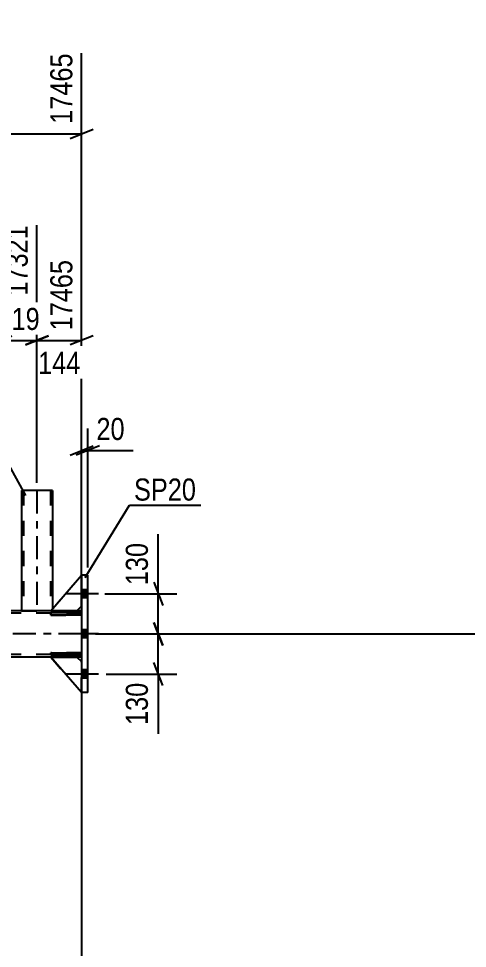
# Model space of a CAD drawing. Header units: millimetres. Extents: x -832 to 357, y -842 to -1.
# Drawn here: x -98.1 to -40, y -284.9 to -164.3 of the extents above; entities that cross this region are included whole.
import ezdxf

# ---------------------------------------------------------------- set-up
doc = ezdxf.new("R2010")
doc.units = ezdxf.units.MM
doc.linetypes.add('DXK_LINE_DOT2', pattern=[3.9198, 1.9599, -1.9599])
doc.linetypes.add('DXK_LINE_DOT3', pattern=[5.9187, 2.979, -0.9799, 0.9799, -0.9799])
doc.styles.add('Arial Narrow', font='ARIALN.TTF', dxfattribs={"height": 0.2})

# ---------------------------------------------------------------- blocks, each defined once
blk = doc.blocks.new('Part-570388851-1351 - 1253')
at = {"color": 7, "linetype": 'DXK_LINE_DOT2'}
for p, q in [((-89.98, -241.34), (-93.98, -241.34)), ((-93.98, -241.34), (-93.98, -241.66)), ((-93.98, -241.66), (-89.98, -241.66)), ((-90.58, -241.34), (-90.58, -241.66)), ((-89.98, -241.66), (-89.98, -241.34))]:
    blk.add_line(p, q, dxfattribs=at)
blk = doc.blocks.new('Part-570388851-2110 - 1253')
at = {"color": 7, "linetype": 'DXK_LINE_DOT2'}
for p, q in [((-127.44, -247.1), (-131.7, -247.1)), ((-130.53, -250.31), (-131.7, -247.1)), ((-88.13, -366.1), (-131.45, -247.1)), ((-84.39, -366.1), (-127.7, -247.1)), ((-127.3, -247.5), (-127.44, -247.1)), ((-88.39, -366.1), (-88.53, -365.7)), ((-88.39, -366.1), (-84.13, -366.1)), ((-84.13, -366.1), (-84.28, -365.7))]:
    blk.add_line(p, q, dxfattribs=at)
at = {"color": 2, "linetype": 'Continuous'}
for p, q in [((-84.28, -365.7), (-127.3, -247.5)), ((-88.53, -365.7), (-130.53, -250.31))]:
    blk.add_line(p, q, dxfattribs=at)
blk = doc.blocks.new('Part-570388851-1716 - 1253')
at = {"color": 2, "linetype": 'Continuous'}
for p, q in [((-93.76, -225.5), (-97.76, -225.5)), ((-97.76, -225.5), (-97.76, -241.1)), ((-93.76, -225.5), (-93.76, -240.85))]:
    blk.add_line(p, q, dxfattribs=at)
at = {"color": 7, "linetype": 'DXK_LINE_DOT2'}
for p, q in [((-97.52, -225.5), (-97.52, -241.11)), ((-97.52, -225.5), (-97.5, -225.5)), ((-97.5, -225.5), (-97.47, -225.5)), ((-97.47, -225.5), (-97.45, -225.5)), ((-94, -225.5), (-94, -241.11)), ((-97.76, -241.1), (-97.76, -241.11)), ((-97.76, -241.11), (-93.76, -241.11)), ((-93.76, -241.11), (-93.76, -240.85)), ((-93.76, -241.11), (-93.76, -241.1))]:
    blk.add_line(p, q, dxfattribs=at)
at = {"color": 7, "linetype": 'DXK_LINE_DOT3'}
blk.add_line((-95.76, -225.5), (-95.76, -241.11), dxfattribs=at)
blk = doc.blocks.new('Bolt-570388851-1321 - 1253')
at = {"linetype": 'Continuous'}
for points in [[(-89.18, -239.42), (-89.18, -238.38), (-89.98, -238.38), (-89.98, -239.42)], [(-89.18, -239.42), (-89.18, -238.38), (-89.98, -238.38), (-89.98, -239.42)], [(-89.18, -239.42), (-89.18, -238.38), (-89.98, -238.38), (-89.98, -239.42)], [(-89.18, -244.62), (-89.18, -243.58), (-89.98, -243.58), (-89.98, -244.62)], [(-89.18, -244.62), (-89.18, -243.58), (-89.98, -243.58), (-89.98, -244.62)], [(-89.18, -249.82), (-89.18, -248.78), (-89.98, -248.78), (-89.98, -249.82)], [(-89.18, -249.82), (-89.18, -248.78), (-89.98, -248.78), (-89.98, -249.82)], [(-89.18, -249.82), (-89.18, -248.78), (-89.98, -248.78), (-89.98, -249.82)]]:
    blk.add_hatch(color=1, dxfattribs=at).paths.add_polyline_path(points)
at = {"color": 1, "linetype": 'Continuous'}
for p, q in [((-89.18, -238.38), (-89.98, -238.38)), ((-89.18, -238.38), (-89.98, -238.38)), ((-89.18, -238.38), (-89.98, -238.38)), ((-87.78, -238.9), (-91.98, -238.9)), ((-87.78, -238.9), (-91.98, -238.9)), ((-87.78, -238.9), (-91.98, -238.9)), ((-89.18, -239.42), (-89.98, -239.42)), ((-89.18, -239.42), (-89.98, -239.42)), ((-89.18, -239.42), (-89.98, -239.42)), ((-89.18, -243.58), (-89.98, -243.58)), ((-89.18, -243.58), (-89.98, -243.58)), ((-87.78, -244.1), (-91.98, -244.1)), ((-87.78, -244.1), (-91.98, -244.1)), ((-89.18, -244.62), (-89.98, -244.62)), ((-89.18, -244.62), (-89.98, -244.62)), ((-87.78, -249.3), (-91.98, -249.3)), ((-87.78, -249.3), (-91.98, -249.3)), ((-87.78, -249.3), (-91.98, -249.3)), ((-89.18, -248.78), (-89.98, -248.78)), ((-89.18, -248.78), (-89.98, -248.78)), ((-89.18, -248.78), (-89.98, -248.78)), ((-89.18, -249.82), (-89.98, -249.82)), ((-89.18, -249.82), (-89.98, -249.82)), ((-89.18, -249.82), (-89.98, -249.82))]:
    blk.add_line(p, q, dxfattribs=at)
blk = doc.blocks.new('Part-570388851-1350 - 1253')
at = {"color": 2, "linetype": 'Continuous'}
for p, q in [((-93.98, -241.1), (-119.24, -241.1)), ((-89.98, -241.1), (-90.58, -241.1)), ((-93.98, -247.1), (-119.24, -247.1)), ((-89.98, -247.1), (-90.58, -247.1))]:
    blk.add_line(p, q, dxfattribs=at)
at = {"color": 7, "linetype": 'DXK_LINE_DOT2'}
for p, q in [((-90.58, -241.1), (-93.98, -241.1)), ((-89.98, -241.1), (-89.98, -247.1)), ((-89.98, -241.42), (-788.59, -241.42)), ((-89.98, -246.78), (-788.59, -246.78)), ((-89.98, -247.1), (-738.06, -247.1)), ((-90.58, -247.1), (-93.98, -247.1))]:
    blk.add_line(p, q, dxfattribs=at)
at = {"color": 7, "linetype": 'DXK_LINE_DOT3'}
blk.add_line((-89.98, -244.1), (-788.59, -244.1), dxfattribs=at)
blk = doc.blocks.new('Part-570388851-1352 - 1253')
at = {"color": 7, "linetype": 'DXK_LINE_DOT2'}
for p, q in [((-89.98, -246.54), (-93.98, -246.54)), ((-93.98, -246.54), (-93.98, -246.86)), ((-93.98, -246.86), (-89.98, -246.86)), ((-90.58, -246.54), (-90.58, -246.86)), ((-89.98, -246.86), (-89.98, -246.54))]:
    blk.add_line(p, q, dxfattribs=at)
blk = doc.blocks.new('Part-570388851-1359 - 1253')
at = {"color": 2, "linetype": 'Continuous'}
for p, q in [((-93.98, -241.66), (-93.98, -241.34)), ((-93.98, -241.34), (-89.98, -241.34)), ((-89.98, -241.66), (-93.98, -241.66)), ((-89.98, -241.34), (-89.98, -241.66))]:
    blk.add_line(p, q, dxfattribs=at)
at = {"color": 7, "linetype": 'DXK_LINE_DOT2'}
blk.add_line((-90.58, -241.66), (-90.58, -241.34), dxfattribs=at)
blk = doc.blocks.new('Part-570388851-1360 - 1253')
at = {"color": 2, "linetype": 'Continuous'}
for p, q in [((-93.98, -246.86), (-93.98, -246.54)), ((-93.98, -246.54), (-89.98, -246.54)), ((-89.98, -246.86), (-93.98, -246.86)), ((-89.98, -246.54), (-89.98, -246.86))]:
    blk.add_line(p, q, dxfattribs=at)
at = {"color": 7, "linetype": 'DXK_LINE_DOT2'}
blk.add_line((-90.58, -246.86), (-90.58, -246.54), dxfattribs=at)
blk = doc.blocks.new('Part-570388851-1361 - 1253')
at = {"color": 7, "linetype": 'DXK_LINE_DOT2'}
for p, q in [((-93.98, -241.1), (-89.98, -236.5)), ((-89.98, -236.5), (-89.98, -240.5)), ((-90.58, -241.1), (-93.98, -241.1)), ((-89.98, -240.5), (-90.58, -241.1))]:
    blk.add_line(p, q, dxfattribs=at)
blk = doc.blocks.new('Part-570388851-1362 - 1253')
at = {"color": 2, "linetype": 'Continuous'}
for p, q in [((-93.98, -241.1), (-89.98, -236.5)), ((-90.58, -241.1), (-93.98, -241.1)), ((-89.98, -240.5), (-90.58, -241.1))]:
    blk.add_line(p, q, dxfattribs=at)
at = {"color": 7, "linetype": 'DXK_LINE_DOT2'}
blk.add_line((-89.98, -240.5), (-89.98, -236.5), dxfattribs=at)
blk = doc.blocks.new('Part-570388851-1363 - 1253')
at = {"color": 7, "linetype": 'DXK_LINE_DOT2'}
for p, q in [((-90.58, -247.1), (-93.98, -247.1)), ((-93.98, -247.1), (-89.98, -251.7)), ((-89.98, -247.7), (-90.58, -247.1)), ((-89.98, -251.7), (-89.98, -247.7))]:
    blk.add_line(p, q, dxfattribs=at)
blk = doc.blocks.new('Part-570388851-1364 - 1253')
at = {"color": 2, "linetype": 'Continuous'}
for p, q in [((-93.98, -247.1), (-90.58, -247.1)), ((-89.98, -251.7), (-93.98, -247.1)), ((-90.58, -247.1), (-89.98, -247.7))]:
    blk.add_line(p, q, dxfattribs=at)
at = {"color": 7, "linetype": 'DXK_LINE_DOT2'}
blk.add_line((-89.98, -247.7), (-89.98, -251.7), dxfattribs=at)
blk = doc.blocks.new('Part-570388851-2034 - 1253')
at = {"color": 2, "linetype": 'Continuous'}
for p, q in [((-89.98, -236.5), (-89.98, -251.7)), ((-89.18, -236.5), (-89.98, -236.5)), ((-89.18, -251.7), (-89.18, -236.5)), ((-89.18, -251.7), (-89.98, -251.7))]:
    blk.add_line(p, q, dxfattribs=at)
blk = doc.blocks.new('StraightDimension-570388851-2694 - 1253')
at = {"color": 7, "linetype": 'Continuous'}
for p, q in [((-127.44, -246.1), (-127.44, -164.3)), ((-89.98, -240.1), (-89.98, -168.8)), ((-125.94, -178.64), (-128.94, -179.84)), ((-127.44, -179.24), (-89.98, -179.24)), ((-91.48, -179.84), (-88.48, -178.64))]:
    blk.add_line(p, q, dxfattribs=at)
at = {"color": 0}
blk.add_wipeout([(-105.37, -178.49), (-105.37, -174.29), (-112.06, -174.29), (-112.06, -178.49)], dxfattribs=at)
at = {"color": 3, "style": 'Arial Narrow'}
blk.add_text('937', height=2.863, dxfattribs=at).set_placement((-111.46, -177.89))
at = {"color": 0, "linetype": 'Continuous'}
blk.add_wipeout([(-90.58, -168.2), (-94.78, -168.2), (-94.78, -178.54), (-90.58, -178.54)], dxfattribs=at)
at = {"color": 3, "linetype": 'Continuous', "style": 'Arial Narrow'}
blk.add_text('17465', height=2.863, rotation=90.0002, dxfattribs=at).set_placement((-91.18, -177.94))
blk = doc.blocks.new('StraightDimension-570388851-3361 - 1253')
at = {"color": 7, "linetype": 'Continuous'}
for p, q in [((-80.64, -242.6), (-79.44, -245.6)), ((-88.18, -244.1), (-77.64, -244.1)), ((-80.04, -249.3), (-80.04, -244.1)), ((-79.44, -250.8), (-80.64, -247.8)), ((-86.78, -249.3), (-77.64, -249.3)), ((-80.04, -249.3), (-80.04, -257.04)), ((-80.04, -249.3), (-80.04, -257.04))]:
    blk.add_line(p, q, dxfattribs=at)
at = {"color": 0}
blk.add_wipeout([(-80.79, -249.83), (-84.99, -249.83), (-84.99, -256.51), (-80.79, -256.51)], dxfattribs=at)
at = {"color": 3, "style": 'Arial Narrow'}
blk.add_text('130', height=2.863, rotation=90.0002, dxfattribs=at).set_placement((-81.39, -255.91))
blk = doc.blocks.new('StraightDimension-570388851-15629 - 1253')
at = {"color": 7, "linetype": 'Continuous'}
for p, q in [((-95.76, -224.5), (-95.76, -191.09)), ((-89.98, -240.1), (-89.98, -195.59)), ((-97.26, -206.63), (-94.26, -205.43)), ((-95.76, -206.03), (-89.98, -206.03)), ((-88.48, -205.43), (-91.48, -206.63))]:
    blk.add_line(p, q, dxfattribs=at)
at = {"color": 0, "linetype": 'Continuous'}
blk.add_wipeout([(-90.58, -194.99), (-94.78, -194.99), (-94.78, -205.33), (-90.58, -205.33)], dxfattribs=at)
at = {"color": 0}
blk.add_wipeout([(-89.53, -210.98), (-89.53, -206.78), (-96.22, -206.78), (-96.22, -210.98)], dxfattribs=at)
at = {"color": 3, "linetype": 'Continuous', "style": 'Arial Narrow'}
blk.add_text('17465', height=2.863, rotation=90.0002, dxfattribs=at).set_placement((-91.18, -204.73))
at = {"color": 3, "style": 'Arial Narrow'}
blk.add_text('144', height=2.863, dxfattribs=at).set_placement((-95.62, -210.38))
blk = doc.blocks.new('StraightDimension-570388851-15630 - 1253')
at = {"color": 7, "linetype": 'Continuous'}
for p, q in [((-100.52, -231.3), (-100.52, -191.09)), ((-95.76, -224.5), (-95.76, -191.09)), ((-102.02, -206.63), (-99.02, -205.43)), ((-100.52, -206.03), (-95.76, -206.03)), ((-94.26, -205.43), (-97.26, -206.63))]:
    blk.add_line(p, q, dxfattribs=at)
at = {"color": 0}
blk.add_wipeout([(-94.8, -205.28), (-94.8, -201.08), (-101.48, -201.08), (-101.48, -205.28)], dxfattribs=at)
at = {"color": 3, "style": 'Arial Narrow'}
blk.add_text('119', height=2.863, dxfattribs=at).set_placement((-100.88, -204.68))
at = {"color": 0, "linetype": 'Continuous'}
blk.add_wipeout([(-96.36, -190.49), (-100.56, -190.49), (-100.56, -200.83), (-96.36, -200.83)], dxfattribs=at)
at = {"color": 3, "linetype": 'Continuous', "style": 'Arial Narrow'}
blk.add_text('17321', height=2.863, rotation=90.0002, dxfattribs=at).set_placement((-96.96, -200.23))
blk = doc.blocks.new('StraightDimension-570388851-3017 - 1253')
at = {"color": 7, "linetype": 'Continuous'}
blk.add_line((-88.18, -244.1), (-35.46, -244.1), dxfattribs=at)
blk = doc.blocks.new('StraightDimension-570388851-2191 - 1253')
at = {"color": 7, "linetype": 'Continuous'}
for p, q in [((-89.98, -235.5), (-89.98, -217.45)), ((-89.18, -235.5), (-89.18, -217.45)), ((-91.48, -220.9), (-88.48, -219.7)), ((-87.68, -219.7), (-90.68, -220.9)), ((-89.98, -220.3), (-89.18, -220.3)), ((-89.18, -220.3), (-83.28, -220.3)), ((-89.18, -220.3), (-83.28, -220.3))]:
    blk.add_line(p, q, dxfattribs=at)
at = {"color": 0}
blk.add_wipeout([(-83.8, -219.55), (-83.8, -215.35), (-88.66, -215.35), (-88.66, -219.55)], dxfattribs=at)
at = {"color": 3, "style": 'Arial Narrow'}
blk.add_text('20', height=2.863, dxfattribs=at).set_placement((-88.06, -218.95))
blk = doc.blocks.new('StraightDimension-570388851-3263 - 1253')
at = {"color": 7, "linetype": 'Continuous'}
for p, q in [((-89.98, -248.1), (-89.98, -293.35)), ((-53.28, -365.1), (-53.28, -288.1)), ((-88.48, -290.35), (-91.48, -291.55)), ((-54.78, -291.55), (-51.78, -290.35)), ((-89.98, -290.95), (-53.28, -290.95))]:
    blk.add_line(p, q, dxfattribs=at)
at = {"color": 0}
blk.add_wipeout([(-67.38, -290.2), (-67.38, -286), (-75.89, -286), (-75.89, -290.2)], dxfattribs=at)
at = {"color": 3, "style": 'Arial Narrow'}
blk.add_text('1667', height=2.863, dxfattribs=at).set_placement((-75.29, -289.6))
blk = doc.blocks.new('StraightDimension-570388851-3369 - 1253')
at = {"color": 7, "linetype": 'Continuous'}
for p, q in [((-80.04, -238.9), (-80.04, -231.17)), ((-80.04, -238.9), (-80.04, -231.17)), ((-80.64, -237.4), (-79.44, -240.4)), ((-86.98, -238.9), (-77.64, -238.9)), ((-80.04, -244.1), (-80.04, -238.9)), ((-79.44, -245.6), (-80.64, -242.6)), ((-88.18, -244.1), (-77.64, -244.1))]:
    blk.add_line(p, q, dxfattribs=at)
at = {"color": 0}
blk.add_wipeout([(-80.79, -231.69), (-84.99, -231.69), (-84.99, -238.38), (-80.79, -238.38)], dxfattribs=at)
at = {"color": 3, "style": 'Arial Narrow'}
blk.add_text('130', height=2.863, rotation=90.0002, dxfattribs=at).set_placement((-81.39, -237.78))
blk = doc.blocks.new('Mark-570388851-2030 - 1253')
at = {"color": 0}
blk.add_wipeout([(-75.15, -226.81), (-75.15, -223.81), (-83.19, -223.81), (-83.19, -226.81)], dxfattribs=at)
blk.add_wipeout([(-75.15, -226.81), (-75.15, -223.81), (-83.19, -223.81), (-83.19, -226.81)], dxfattribs=at)
at = {"color": 30, "linetype": 'Continuous'}
for p, q in [((-89.53, -236.78), (-83.79, -227.41)), ((-83.79, -227.41), (-74.55, -227.41))]:
    blk.add_line(p, q, dxfattribs=at)
at = {"color": 3, "style": 'Arial Narrow'}
blk.add_text('SP20', height=2.863, dxfattribs=at).set_placement((-83.19, -226.81))
blk = doc.blocks.new('Mark-570388851-1712 - 1253')
at = {"color": 0}
blk.add_wipeout([(-102.71, -216.69), (-102.71, -213.69), (-112.76, -213.69), (-112.76, -216.69)], dxfattribs=at)
blk.add_wipeout([(-102.71, -216.69), (-102.71, -213.69), (-112.76, -213.69), (-112.76, -216.69)], dxfattribs=at)
at = {"color": 30, "linetype": 'Continuous'}
for p in [(-113.36, -217.29), (-97.19, -226.17)]:
    blk.add_line(p, (-102.11, -217.29), dxfattribs=at)
at = {"color": 3, "style": 'Arial Narrow'}
blk.add_text('M1439', height=2.863, dxfattribs=at).set_placement((-112.76, -216.69))

msp = doc.modelspace()

# ---------------------------------------------------------------- block references
for name in ['Part-570388851-1716 - 1253', 'Part-570388851-1361 - 1253', 'Part-570388851-1362 - 1253', 'Part-570388851-2034 - 1253', 'Bolt-570388851-1321 - 1253', 'Part-570388851-1350 - 1253', 'Part-570388851-1351 - 1253', 'Part-570388851-1359 - 1253', 'Part-570388851-2110 - 1253', 'Part-570388851-1352 - 1253', 'Part-570388851-1360 - 1253', 'Part-570388851-1363 - 1253', 'Part-570388851-1364 - 1253']:
    msp.add_blockref(name, (0, 0))

# ---------------------------------------------------------------- next in the draw order: block references
msp.add_blockref('StraightDimension-570388851-2694 - 1253', (0, 0))

# ---------------------------------------------------------------- next in the draw order: block references
for name in ['StraightDimension-570388851-15629 - 1253', 'StraightDimension-570388851-3361 - 1253']:
    msp.add_blockref(name, (0, 0))

# ---------------------------------------------------------------- next in the draw order: block references
for name in ['StraightDimension-570388851-15630 - 1253', 'StraightDimension-570388851-2191 - 1253', 'StraightDimension-570388851-3017 - 1253']:
    msp.add_blockref(name, (0, 0))

# ---------------------------------------------------------------- next in the draw order: block references
for name in ['Mark-570388851-1712 - 1253', 'StraightDimension-570388851-3369 - 1253', 'StraightDimension-570388851-3263 - 1253']:
    msp.add_blockref(name, (0, 0))

# ---------------------------------------------------------------- next in the draw order: block references
msp.add_blockref('Mark-570388851-2030 - 1253', (0, 0))

doc.saveas('drawing.dxf')
